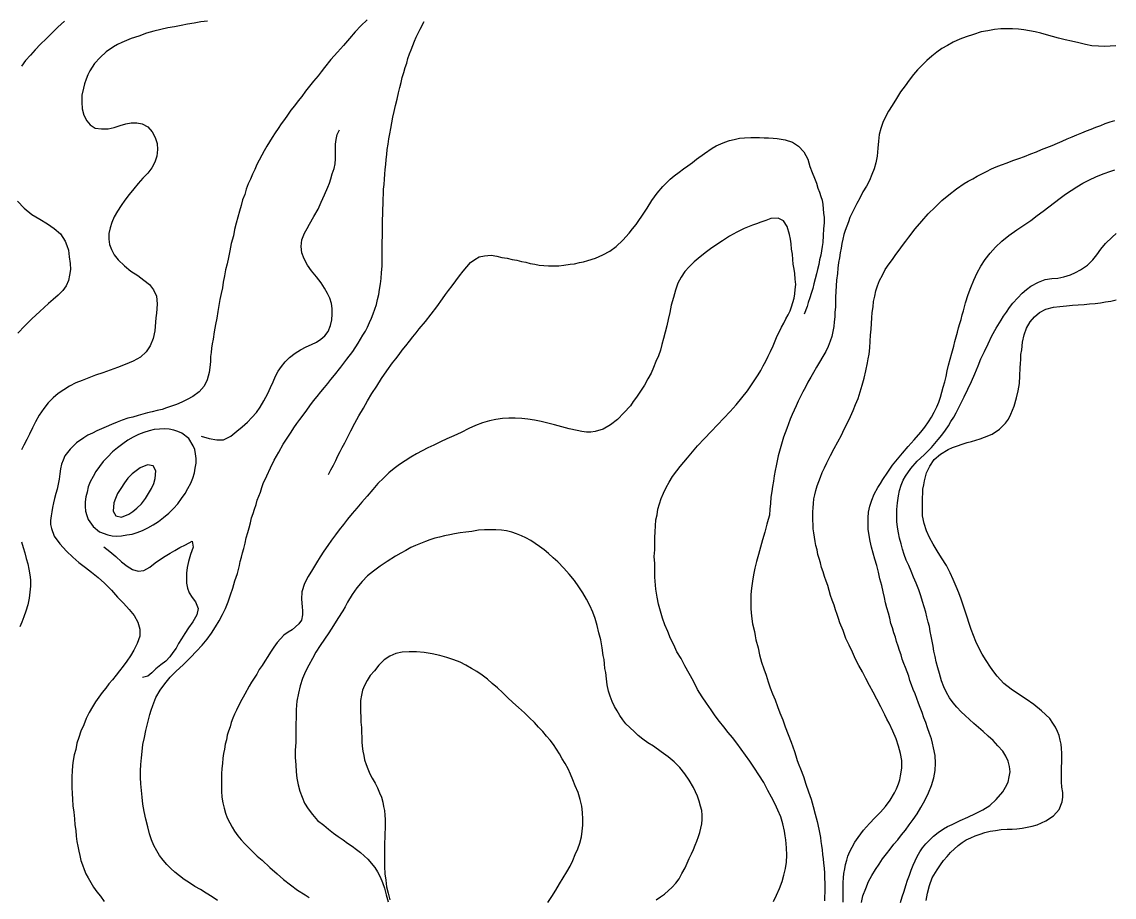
# Model space of a CAD drawing. Header units: inches. Extents: x 401374 to 405300, y 6332180 to 6336621.
# Drawn here: x 402862.8 to 403132.4, y 6334321.8 to 6334537.8 of the extents above; entities that cross this region are included whole.
import ezdxf

# ---------------------------------------------------------------- set-up
doc = ezdxf.new("R2010")
doc.units = ezdxf.units.IN
doc.header["$MEASUREMENT"] = 0

msp = doc.modelspace()

# ---------------------------------------------------------------- linework, layer by layer
for points in [[(402873.3, 6334538), (402871.7, 6334536.5), (402870.2, 6334535), (402868.8, 6334533.6), (402867.4, 6334532.3), (402866.1, 6334530.9), (402864.9, 6334529.6), (402863.7, 6334528.3), (402862.7, 6334526.9)], [(402908.6, 6334538), (402907, 6334537.8), (402905.3, 6334537.5), (402903.7, 6334537.2), (402902.1, 6334536.9), (402900.5, 6334536.6), (402898.8, 6334536.3), (402897.1, 6334535.9), (402895.4, 6334535.5), (402893.6, 6334535), (402891.7, 6334534.3), (402889.8, 6334533.7), (402888.6, 6334533.2), (402887.5, 6334532.7), (402886.4, 6334532.2), (402885.4, 6334531.6), (402883.6, 6334530.4), (402882.1, 6334529), (402880.7, 6334527.5), (402879.6, 6334525.7), (402879.1, 6334524.7), (402878.7, 6334523.7), (402878.3, 6334522.5), (402878, 6334521.4), (402877.6, 6334519.7), (402877.6, 6334518), (402877.7, 6334516.3), (402878.1, 6334514.8), (402878.8, 6334513.4), (402879.7, 6334512.4), (402880.9, 6334511.6), (402882.5, 6334511.4), (402884.1, 6334511.4), (402885.6, 6334511.7), (402887.1, 6334512.2), (402888.5, 6334512.6), (402889.8, 6334512.9), (402891.2, 6334512.9), (402892.5, 6334512.6), (402893.9, 6334511.9), (402895, 6334510.7), (402895.7, 6334509.3), (402896.2, 6334507.8), (402896.3, 6334506.3), (402896.1, 6334504.7), (402895.6, 6334503.2), (402894.9, 6334501.8), (402893.9, 6334500.5), (402892.7, 6334499.2), (402891.5, 6334497.9), (402890.4, 6334496.6), (402889.3, 6334495.2), (402888.2, 6334493.8), (402887.3, 6334492.5), (402886.4, 6334491.1), (402885.6, 6334489.7), (402885, 6334488.3), (402884.6, 6334487), (402884.3, 6334485.6), (402884.3, 6334484.2), (402884.4, 6334482.9), (402884.9, 6334481.6), (402885.6, 6334480.3), (402886.6, 6334479.1), (402888.1, 6334477.6), (402889.7, 6334476.3), (402891.4, 6334475.2), (402892.9, 6334474.1), (402894.3, 6334473), (402895.3, 6334471.7), (402896, 6334470.1), (402896.2, 6334468.2), (402896.1, 6334467), (402896, 6334465.9), (402895.9, 6334464.8), (402895.8, 6334463.7), (402895.7, 6334462.6), (402895.6, 6334461.6), (402895.2, 6334459.7), (402894.5, 6334457.9), (402893.5, 6334456.4), (402892.1, 6334455.1), (402890.3, 6334454.1), (402888.3, 6334453.3), (402886.4, 6334452.5), (402884.6, 6334451.9), (402882.8, 6334451.2), (402881, 6334450.6), (402879.3, 6334450), (402877.7, 6334449.3), (402876.1, 6334448.7), (402874.6, 6334447.9), (402873.2, 6334447), (402871.8, 6334446.1), (402870.5, 6334445), (402869.3, 6334443.8), (402868.2, 6334442.4), (402867.1, 6334440.8), (402866.2, 6334439.1), (402865.4, 6334437.6), (402864.7, 6334436.1), (402864, 6334434.8), (402863.3, 6334433.4), (402862.7, 6334432.2)], [(402948, 6334538.3), (402946.5, 6334536.8), (402945.1, 6334535.3), (402943.7, 6334533.7), (402942.2, 6334532), (402940.7, 6334530.3), (402939.1, 6334528.5), (402937.5, 6334526.5), (402936.7, 6334525.5), (402935.9, 6334524.5), (402934.8, 6334523.2), (402933.8, 6334521.9), (402932.8, 6334520.7), (402931.9, 6334519.4), (402931, 6334518.3), (402930.1, 6334517.1), (402929.2, 6334516), (402928.4, 6334514.8), (402927.6, 6334513.7), (402926.8, 6334512.6), (402926.1, 6334511.5), (402925.3, 6334510.4), (402924.6, 6334509.3), (402923.9, 6334508.2), (402923.3, 6334507.1), (402922.6, 6334506), (402922, 6334504.9), (402921.4, 6334503.7), (402920.8, 6334502.6), (402920.3, 6334501.4), (402919.7, 6334500.2), (402919.2, 6334499), (402918.7, 6334497.8), (402918.2, 6334496.5), (402917.8, 6334495.2), (402917.3, 6334493.9), (402916.9, 6334492.5), (402916.5, 6334491.1), (402916.1, 6334489.6), (402915.7, 6334488.1), (402915.3, 6334486.6), (402915, 6334485), (402914.5, 6334483.1), (402914.1, 6334481.3), (402913.8, 6334479.7), (402913.5, 6334478.1), (402913.1, 6334476.6), (402912.8, 6334475.1), (402912.5, 6334473.6), (402912.3, 6334472.2), (402912, 6334470.8), (402911.7, 6334469.3), (402911.4, 6334467.8), (402911.2, 6334466.3), (402910.9, 6334464.7), (402910.6, 6334463.1), (402910.3, 6334461.3), (402910, 6334459.5), (402909.8, 6334458.4), (402909.6, 6334457.3), (402909.5, 6334456.2), (402909.4, 6334455.2), (402909.4, 6334454.1), (402909.3, 6334453.2), (402909, 6334451.3), (402908.5, 6334449.5), (402907.8, 6334447.9), (402906.6, 6334446.5), (402905, 6334445.4), (402903.6, 6334444.6), (402902.3, 6334444), (402901, 6334443.4), (402899.7, 6334443), (402898.5, 6334442.6), (402897.4, 6334442.2), (402896.2, 6334441.9), (402895, 6334441.6), (402893.8, 6334441.3), (402892.7, 6334441), (402891.5, 6334440.7), (402890.2, 6334440.3), (402889, 6334440), (402887.6, 6334439.5), (402886.3, 6334439), (402884.9, 6334438.5), (402883.6, 6334437.9), (402882.5, 6334437.4), (402881.3, 6334436.9), (402880.2, 6334436.3), (402879.1, 6334435.8), (402878.1, 6334435.2), (402876.3, 6334433.9), (402874.7, 6334432.4), (402873.4, 6334430.7), (402873, 6334429.7), (402872.6, 6334428.7), (402872.3, 6334427.5), (402872.2, 6334426.3), (402872, 6334425), (402871.8, 6334423.7), (402871.5, 6334422.5), (402871.2, 6334421.4), (402870.9, 6334420.2), (402870.6, 6334419.1), (402870.4, 6334418), (402870.2, 6334416.9), (402870, 6334415.9), (402869.9, 6334414.8), (402869.9, 6334413.8), (402870.1, 6334412.8), (402870.8, 6334410.9), (402872.2, 6334409), (402873.8, 6334407.2), (402875.4, 6334405.7), (402876.9, 6334404.4), (402878.5, 6334403.2), (402880, 6334402), (402881.6, 6334400.7), (402883.2, 6334399.3), (402884.9, 6334397.6), (402886.4, 6334395.9), (402887.9, 6334394.4), (402889.3, 6334392.8), (402890.5, 6334391.3), (402891.4, 6334389.7), (402891.9, 6334388), (402891.9, 6334386.2), (402891.3, 6334384.4), (402890.4, 6334382.8), (402889.6, 6334381.4), (402888.7, 6334380.1), (402887.8, 6334378.8), (402886.9, 6334377.7), (402886.1, 6334376.6), (402885.2, 6334375.5), (402884.3, 6334374.5), (402883.5, 6334373.4), (402882.6, 6334372.3), (402881.8, 6334371.2), (402881, 6334370), (402880.2, 6334368.8), (402879.4, 6334367.4), (402878.7, 6334365.9), (402878.1, 6334364.4), (402877.4, 6334362.8), (402876.9, 6334361.2), (402876.4, 6334359.8), (402876.1, 6334358.3), (402875.7, 6334357), (402875.5, 6334355.6), (402875.3, 6334354.3), (402875.2, 6334352.9), (402875.1, 6334351.6), (402875.1, 6334350.2), (402875.1, 6334348.9), (402875.2, 6334347.4), (402875.3, 6334346), (402875.4, 6334344.4), (402875.6, 6334342.8), (402875.8, 6334341.2), (402875.9, 6334339.7), (402876.1, 6334338.3), (402876.2, 6334336.9), (402876.4, 6334335.6), (402876.6, 6334334.4), (402876.9, 6334333.2), (402877.1, 6334332.1), (402877.4, 6334330.9), (402877.8, 6334329.8), (402878.2, 6334328.7), (402878.6, 6334327.6), (402879.2, 6334326.6), (402879.8, 6334325.5), (402880.5, 6334324.3), (402881.3, 6334323.2), (402882.2, 6334322.1), (402883.1, 6334320.8)], [(402911.1, 6334321), (402909.8, 6334321.9), (402908.3, 6334322.8), (402906.9, 6334323.7), (402905.5, 6334324.5), (402904.2, 6334325.4), (402902.9, 6334326.2), (402901.7, 6334327.1), (402900.6, 6334328), (402899.6, 6334328.9), (402898.6, 6334329.9), (402897.7, 6334331), (402896.8, 6334332.1), (402896.1, 6334333.3), (402895.4, 6334334.6), (402894.8, 6334336), (402894.3, 6334337.5), (402893.9, 6334339.2), (402893.4, 6334341.1), (402893, 6334343), (402892.7, 6334344.8), (402892.5, 6334346.5), (402892.3, 6334348.2), (402892.2, 6334349.8), (402892.1, 6334351.4), (402892.1, 6334353), (402892.2, 6334354.6), (402892.3, 6334356.2), (402892.5, 6334357.8), (402892.7, 6334359.5), (402893.1, 6334361.2), (402893.4, 6334363), (402893.9, 6334364.9), (402894.4, 6334366.9), (402894.7, 6334368), (402895.1, 6334369.1), (402895.9, 6334371.1), (402896.9, 6334372.9), (402898.1, 6334374.5), (402899.4, 6334376.1), (402900.9, 6334377.6), (402902.6, 6334379.2), (402904.4, 6334381), (402905.9, 6334382.5), (402907.3, 6334384), (402908.5, 6334385.5), (402909.6, 6334387), (402910.6, 6334388.5), (402911.5, 6334390), (402912.3, 6334391.6), (402913.1, 6334393.1), (402913.7, 6334394.7), (402914.3, 6334396.4), (402914.9, 6334398.1), (402915.4, 6334399.9), (402916, 6334401.7), (402916.5, 6334403.7), (402916.7, 6334404.7), (402917, 6334405.7), (402917.3, 6334406.8), (402917.6, 6334407.9), (402917.9, 6334409.2), (402918.2, 6334410.5), (402918.6, 6334411.8), (402918.9, 6334413), (402919.2, 6334414.2), (402919.5, 6334415.4), (402919.9, 6334416.5), (402920.2, 6334417.6), (402920.6, 6334418.7), (402920.9, 6334419.8), (402921.3, 6334420.8), (402921.7, 6334421.8), (402922, 6334422.9), (402922.4, 6334423.9), (402923.3, 6334425.8), (402924.2, 6334427.8), (402925.1, 6334429.7), (402926.2, 6334431.6), (402927.3, 6334433.6), (402928.6, 6334435.6), (402929.3, 6334436.6), (402929.9, 6334437.6), (402930.7, 6334438.7), (402931.4, 6334439.7), (402932.2, 6334440.8), (402933.1, 6334442), (402933.9, 6334443.1), (402934.8, 6334444.3), (402935.7, 6334445.4), (402936.6, 6334446.5), (402937.5, 6334447.6), (402938.3, 6334448.6), (402939.1, 6334449.6), (402940, 6334450.6), (402941.5, 6334452.6), (402943, 6334454.6), (402944.5, 6334456.5), (402945.8, 6334458.5), (402947, 6334460.5), (402947.6, 6334461.5), (402948.1, 6334462.5), (402948.6, 6334463.6), (402949.1, 6334464.7), (402949.5, 6334465.8), (402949.9, 6334466.9), (402950.3, 6334468.1), (402950.6, 6334469.3), (402950.9, 6334470.5), (402951.1, 6334471.8), (402951.3, 6334473.2), (402951.5, 6334474.5), (402951.6, 6334476), (402951.7, 6334477.5), (402951.7, 6334479), (402951.7, 6334480.6), (402951.7, 6334482.1), (402951.7, 6334483.5), (402951.8, 6334484.9), (402951.8, 6334486.3), (402951.8, 6334487.7), (402951.8, 6334489), (402951.9, 6334490.3), (402951.9, 6334491.6), (402952, 6334492.8), (402952, 6334494.1), (402952.1, 6334495.3), (402952.1, 6334496.5), (402952.2, 6334497.7), (402952.3, 6334499), (402952.4, 6334500.2), (402952.5, 6334501.4), (402952.6, 6334502.6), (402952.7, 6334503.8), (402952.9, 6334505.1), (402953, 6334506.3), (402953.2, 6334507.6), (402953.4, 6334508.9), (402953.6, 6334510.2), (402953.9, 6334511.5), (402954.1, 6334512.9), (402954.4, 6334514.3), (402954.7, 6334515.7), (402955, 6334517.2), (402955.4, 6334518.7), (402955.8, 6334520.3), (402956.1, 6334521.6), (402956.4, 6334522.8), (402956.7, 6334524.1), (402957.1, 6334525.3), (402957.4, 6334526.5), (402957.8, 6334527.6), (402958.1, 6334528.8), (402958.5, 6334529.9), (402958.9, 6334530.9), (402959.3, 6334532), (402959.7, 6334533), (402960.1, 6334534), (402961.1, 6334536), (402962.1, 6334537.9)], [(403132.8, 6334531.9), (403131.4, 6334531.8), (403130, 6334531.7), (403128.5, 6334531.8), (403126.9, 6334531.9), (403125.3, 6334532.2), (403123.7, 6334532.6), (403121.9, 6334533), (403120.3, 6334533.4), (403118.7, 6334533.8), (403117.2, 6334534.2), (403115.7, 6334534.6), (403114.3, 6334535), (403112.9, 6334535.3), (403111.5, 6334535.6), (403110.1, 6334535.8), (403108.8, 6334536), (403107.3, 6334536.1), (403105.9, 6334536.1), (403104.4, 6334536.1), (403102.9, 6334535.9), (403101.2, 6334535.6), (403099.6, 6334535.3), (403097.7, 6334534.7), (403095.9, 6334534.1), (403094.3, 6334533.5), (403092.7, 6334532.8), (403091.3, 6334532), (403089.9, 6334531.2), (403088.6, 6334530.3), (403087.4, 6334529.3), (403086.2, 6334528.3), (403085.1, 6334527.2), (403083.9, 6334526), (403082.9, 6334524.8), (403081.8, 6334523.4), (403080.8, 6334522), (403079.7, 6334520.5), (403078.7, 6334518.9), (403077.6, 6334517.2), (403076.7, 6334515.8), (403076, 6334514.4), (403075.3, 6334513), (403074.8, 6334511.5), (403074.4, 6334510), (403074.2, 6334508.4), (403074.1, 6334506.6), (403073.9, 6334504.7), (403073.6, 6334503), (403073.2, 6334501.5), (403072.6, 6334500.1), (403072, 6334498.7), (403071.3, 6334497.3), (403070.4, 6334495.9), (403069.6, 6334494.3), (403068.9, 6334493), (403068.3, 6334491.8), (403067.7, 6334490.7), (403067.2, 6334489.5), (403066.8, 6334488.5), (403066.4, 6334487.4), (403066, 6334486.3), (403065.7, 6334485.3), (403065.4, 6334484.2), (403065.2, 6334483.1), (403065, 6334482), (403064.8, 6334480.8), (403064.6, 6334479.6), (403064.4, 6334478.4), (403064.2, 6334477), (403064.1, 6334475.7), (403063.9, 6334474.1), (403063.8, 6334472.7), (403063.7, 6334471.3), (403063.6, 6334469.9), (403063.6, 6334468.6), (403063.6, 6334467.4), (403063.5, 6334466.2), (403063.5, 6334465), (403063.3, 6334463.8), (403063.2, 6334462.6), (403063, 6334461.4), (403062.7, 6334460.2), (403062.3, 6334459), (403061.8, 6334457.7), (403061.2, 6334456.5), (403060.5, 6334455.2), (403059.7, 6334453.8), (403058.9, 6334452.6), (403058.2, 6334451.3), (403057.5, 6334450.1), (403056.8, 6334448.9), (403056.2, 6334447.7), (403055.6, 6334446.5), (403055, 6334445.4), (403054.4, 6334444.2), (403053.9, 6334443.1), (403053.4, 6334442), (403052.9, 6334440.9), (403052.4, 6334439.8), (403052, 6334438.6), (403051.6, 6334437.5), (403051.2, 6334436.4), (403050.8, 6334435.3), (403050.5, 6334434.2), (403050.1, 6334433), (403049.8, 6334431.9), (403049.5, 6334430.7), (403049.2, 6334429.5), (403049, 6334428.3), (403048.7, 6334427.1), (403048.5, 6334425.8), (403048.3, 6334424.5), (403048.1, 6334423.2), (403047.9, 6334421.9), (403047.7, 6334420.5), (403047.6, 6334419), (403047.4, 6334417.6), (403047.3, 6334416.1)], [(402907.1, 6334435.6), (402909, 6334435), (402910.9, 6334434.7), (402912.6, 6334434.7), (402914.4, 6334435.6), (402915.9, 6334436.8), (402917.2, 6334437.9), (402918.5, 6334439), (402919.6, 6334440.2), (402920.7, 6334441.4), (402921.6, 6334442.7), (402922.5, 6334444.3), (402923.5, 6334446.1), (402924.2, 6334447.6), (402924.8, 6334449), (402925.4, 6334450.4), (402926.1, 6334451.6), (402926.9, 6334452.8), (402927.8, 6334453.9), (402928.9, 6334455), (402930.3, 6334456.1), (402931.6, 6334456.9), (402933, 6334457.6), (402934.3, 6334458.2), (402935.5, 6334458.8), (402936.6, 6334459.5), (402937.6, 6334460.3), (402938.4, 6334461.4), (402939, 6334462.9), (402939.3, 6334464.3), (402939.4, 6334465.7), (402939.4, 6334467.1), (402939.2, 6334468.3), (402938.8, 6334469.6), (402938.2, 6334470.8), (402937.5, 6334472.1), (402936.7, 6334473.4), (402935.5, 6334474.9), (402934.3, 6334476.4), (402933.3, 6334477.8), (402932.5, 6334479.3), (402931.9, 6334480.8), (402931.7, 6334482.4), (402931.9, 6334484), (402932.6, 6334485.7), (402933.2, 6334486.8), (402933.8, 6334487.9), (402934.9, 6334489.8), (402935.9, 6334491.6), (402936.7, 6334493.3), (402937.5, 6334495.1), (402938.3, 6334497), (402938.7, 6334498), (402939.1, 6334499.1), (402939.4, 6334500.3), (402939.9, 6334501.6), (402940.1, 6334502.8), (402940.2, 6334504), (402940.2, 6334505.2), (402940.2, 6334506.4), (402940.2, 6334507.6), (402940.4, 6334508.8), (402940.6, 6334510), (402941.2, 6334511.2)], [(403065.5, 6334320.6), (403065.5, 6334321.9), (403065.5, 6334323.1), (403065.5, 6334324.3), (403065.5, 6334325.5), (403065.6, 6334326.6), (403065.7, 6334327.7), (403065.9, 6334328.8), (403066.1, 6334329.9), (403066.4, 6334331), (403066.7, 6334332), (403067.2, 6334333.1), (403067.7, 6334334.2), (403068.4, 6334335.4), (403069.2, 6334336.6), (403070.5, 6334338.4), (403072, 6334340), (403073.3, 6334341.4), (403074.7, 6334342.8), (403076, 6334344.2), (403077.1, 6334345.8), (403078.2, 6334347.6), (403078.7, 6334348.6), (403079.2, 6334349.8), (403079.5, 6334350.8), (403079.7, 6334351.8), (403080, 6334353.7), (403080, 6334355.6), (403079.7, 6334357.3), (403079.2, 6334359.1), (403078.6, 6334360.9), (403077.8, 6334362.8), (403076.9, 6334364.8), (403076.3, 6334365.8), (403075.8, 6334366.8), (403074.8, 6334368.8), (403073.8, 6334370.7), (403072.9, 6334372.4), (403072, 6334374.1), (403071.1, 6334375.8), (403070.3, 6334377.4), (403069.4, 6334379), (403068.6, 6334380.6), (403067.8, 6334382.3), (403067, 6334384), (403066.2, 6334385.7), (403065.5, 6334387.6), (403064.7, 6334389.5), (403064.4, 6334390.6), (403064, 6334391.6), (403063.6, 6334392.7), (403063.3, 6334393.9), (403062.8, 6334395.1), (403062.4, 6334396.3), (403062.1, 6334397.5), (403061.7, 6334398.7), (403061.3, 6334399.8), (403060.9, 6334401), (403060.6, 6334402.1), (403060.2, 6334403.2), (403059.9, 6334404.3), (403059.6, 6334405.4), (403059.3, 6334406.4), (403059.1, 6334407.5), (403058.8, 6334408.6), (403058.6, 6334409.6), (403058.4, 6334410.7), (403058.3, 6334411.7), (403058.1, 6334412.7), (403058.1, 6334413.8), (403058, 6334414.8), (403058, 6334415.9), (403058, 6334416.9), (403058.1, 6334417.9), (403058.2, 6334419), (403058.3, 6334420.1), (403058.5, 6334421.1), (403058.8, 6334422.2), (403059.1, 6334423.3), (403059.5, 6334424.4), (403059.9, 6334425.5), (403060.3, 6334426.6), (403060.9, 6334427.8), (403061.5, 6334429), (403062.4, 6334430.8), (403063.3, 6334432.5), (403064.2, 6334434.2), (403065.1, 6334435.8), (403065.8, 6334437.3), (403066.6, 6334438.9), (403067.3, 6334440.4), (403068, 6334441.9), (403068.6, 6334443.4), (403069.2, 6334444.9), (403069.7, 6334446.5), (403070.2, 6334448.2), (403070.7, 6334449.9), (403071.1, 6334451.7), (403071.5, 6334453.7), (403071.7, 6334454.7), (403071.9, 6334455.8), (403072.1, 6334457.4), (403072.2, 6334459), (403072.3, 6334460.5), (403072.4, 6334462), (403072.5, 6334463.4), (403072.6, 6334464.8), (403072.7, 6334466.1), (403072.9, 6334467.5), (403073, 6334468.8), (403073.3, 6334470.1), (403073.6, 6334471.4), (403074, 6334472.7), (403074.5, 6334474), (403075.2, 6334475.3), (403075.9, 6334476.7), (403076.9, 6334478.1), (403077.7, 6334479.2), (403078.5, 6334480.4), (403079.3, 6334481.5), (403080.2, 6334482.6), (403081, 6334483.7), (403081.7, 6334484.7), (403083.3, 6334486.7), (403084.9, 6334488.6), (403086.5, 6334490.4), (403088.2, 6334492.1), (403089.9, 6334493.7), (403091.6, 6334495.1), (403093.5, 6334496.6), (403095.4, 6334497.9), (403096.4, 6334498.5), (403097.5, 6334499.1), (403098.6, 6334499.7), (403099.7, 6334500.3), (403100.9, 6334500.9), (403102.1, 6334501.5), (403103.3, 6334502), (403104.6, 6334502.5), (403106, 6334503), (403107.4, 6334503.6), (403108.9, 6334504.1), (403110.3, 6334504.6), (403111.8, 6334505.2), (403113.2, 6334505.7), (403114.5, 6334506.3), (403115.8, 6334506.8), (403117.1, 6334507.3), (403118.4, 6334507.9), (403119.6, 6334508.4), (403120.8, 6334508.9), (403122, 6334509.4), (403123.2, 6334509.9), (403124.4, 6334510.4), (403125.6, 6334510.9), (403126.7, 6334511.3), (403127.9, 6334511.8), (403129.1, 6334512.2), (403130.2, 6334512.7), (403131.4, 6334513.1), (403132.6, 6334513.5)], [(402938.5, 6334426.1), (402939.1, 6334427.3), (402939.7, 6334428.4), (402940.3, 6334429.6), (402940.8, 6334430.7), (402941.4, 6334431.8), (402941.9, 6334432.8), (402942.5, 6334433.9), (402943, 6334434.9), (402944, 6334436.9), (402945, 6334438.8), (402946, 6334440.6), (402947.1, 6334442.5), (402948.1, 6334444.3), (402949.2, 6334446.1), (402950.4, 6334447.9), (402951.6, 6334449.8), (402952.9, 6334451.7), (402954.3, 6334453.7), (402955.1, 6334454.7), (402955.9, 6334455.7), (402956.7, 6334456.8), (402957.6, 6334457.9), (402958.5, 6334459), (402959.3, 6334460.1), (402960.1, 6334461.1), (402960.9, 6334462.1), (402962.4, 6334463.9), (402963.8, 6334465.7), (402965.2, 6334467.5), (402966.6, 6334469.5), (402967.4, 6334470.5), (402968.1, 6334471.5), (402969, 6334472.7), (402969.9, 6334473.9), (402970.8, 6334475.1), (402971.7, 6334476.3), (402972.6, 6334477.4), (402973.5, 6334478.4), (402974.6, 6334479.2), (402975.7, 6334479.8), (402977, 6334480.1), (402978.6, 6334480.2), (402980, 6334480), (402981.3, 6334479.7), (402982.6, 6334479.5), (402983.8, 6334479.2), (402985, 6334479), (402986.1, 6334478.7), (402987.2, 6334478.5), (402988.3, 6334478.2), (402989.4, 6334478), (402990.5, 6334477.8), (402991.6, 6334477.7), (402992.8, 6334477.6), (402994, 6334477.6), (402995.3, 6334477.6), (402996.6, 6334477.8), (402998.1, 6334478), (402999.2, 6334478.1), (403000.4, 6334478.4), (403001.4, 6334478.6), (403002.5, 6334478.9), (403004.4, 6334479.5), (403006.2, 6334480.3), (403007.9, 6334481.2), (403009.5, 6334482.4), (403011.1, 6334483.9), (403012.7, 6334485.7), (403013.5, 6334486.7), (403014.4, 6334487.8), (403015.1, 6334488.8), (403015.8, 6334489.9), (403017.1, 6334491.8), (403018.3, 6334493.7), (403019.6, 6334495.5), (403021, 6334497.2), (403022.8, 6334499), (403023.8, 6334499.8), (403025, 6334500.7), (403026.1, 6334501.5), (403027.2, 6334502.3), (403028.3, 6334503.1), (403029.3, 6334503.9), (403031.3, 6334505.3), (403033.2, 6334506.6), (403034.2, 6334507.2), (403035.3, 6334507.7), (403036.3, 6334508.1), (403037.5, 6334508.5), (403038.6, 6334508.8), (403039.9, 6334509.1), (403041.2, 6334509.2), (403042.7, 6334509.3), (403043.8, 6334509.3), (403044.9, 6334509.3), (403046, 6334509.2), (403047.1, 6334509.2), (403048.2, 6334509.1), (403049.2, 6334509), (403051.2, 6334508.7), (403053, 6334508.1), (403054.5, 6334507.1), (403055.8, 6334505.7), (403056.8, 6334503.9), (403057.3, 6334502.1), (403057.9, 6334500.6), (403058.4, 6334499.2), (403058.9, 6334498), (403059.3, 6334496.8), (403059.7, 6334495.8), (403060, 6334494.7), (403060.3, 6334493.8), (403060.5, 6334492.7), (403060.6, 6334491.7), (403060.7, 6334490.6), (403060.8, 6334489.5), (403060.8, 6334488.2), (403060.7, 6334486.7), (403060.6, 6334485.1), (403060.5, 6334483.4), (403060.3, 6334482.4), (403060.2, 6334481.3), (403060, 6334480.2), (403059.7, 6334479.1), (403059.5, 6334477.9), (403059.2, 6334476.7), (403058.9, 6334475.6), (403058.6, 6334474.4), (403058.3, 6334473.2), (403058, 6334472), (403057.6, 6334470.8), (403057.3, 6334469.7), (403056.9, 6334468.6), (403056.6, 6334467.6), (403055.9, 6334465.7)], [(403070, 6334320.5), (403070.4, 6334322.2), (403071.1, 6334324), (403071.8, 6334325.7), (403072.6, 6334327.2), (403073.5, 6334328.7), (403074.4, 6334330), (403075.2, 6334331.3), (403076.2, 6334332.5), (403077.1, 6334333.7), (403078, 6334334.9), (403079, 6334336), (403079.9, 6334337.2), (403080.9, 6334338.4), (403081.8, 6334339.7), (403082.8, 6334341), (403083.8, 6334342.4), (403084.7, 6334344), (403085.7, 6334345.7), (403086.6, 6334347.6), (403087.3, 6334349.4), (403087.9, 6334351.3), (403088.2, 6334353.1), (403088.3, 6334354.9), (403088.2, 6334356.8), (403087.8, 6334358.7), (403087.6, 6334359.8), (403087.3, 6334360.9), (403086.8, 6334362.2), (403086.3, 6334363.6), (403085.9, 6334364.9), (403085.4, 6334366.1), (403085, 6334367.4), (403084.5, 6334368.6), (403084.1, 6334369.7), (403083.7, 6334370.9), (403083.3, 6334372), (403082.8, 6334373.1), (403082.4, 6334374.2), (403082, 6334375.3), (403081.7, 6334376.4), (403081.3, 6334377.4), (403080.9, 6334378.5), (403080.5, 6334379.5), (403080.1, 6334380.6), (403079.8, 6334381.6), (403079.4, 6334382.7), (403079.1, 6334383.8), (403078.7, 6334384.9), (403078.4, 6334386), (403078, 6334387.1), (403077.7, 6334388.3), (403077.3, 6334389.4), (403077, 6334390.7), (403076.7, 6334391.9), (403076.3, 6334393.2), (403076, 6334394.5), (403075.7, 6334395.8), (403075.4, 6334397.2), (403075.1, 6334398.7), (403074.6, 6334400.4), (403074.2, 6334402), (403073.8, 6334403.7), (403073.3, 6334405.2), (403072.9, 6334406.7), (403072.5, 6334408.2), (403072.2, 6334409.7), (403071.9, 6334411.1), (403071.7, 6334412.6), (403071.7, 6334414), (403071.7, 6334415.4), (403071.8, 6334416.8), (403072.1, 6334418.3), (403072.6, 6334419.8), (403073.2, 6334421.3), (403074.1, 6334422.9), (403074.7, 6334423.9), (403075.3, 6334424.9), (403076.5, 6334426.7), (403077.7, 6334428.4), (403078.9, 6334429.9), (403080.2, 6334431.4), (403081.6, 6334433), (403083, 6334434.7), (403084.7, 6334436.6), (403085.7, 6334437.8), (403086.6, 6334439.1), (403087.3, 6334440.3), (403088, 6334441.5), (403088.6, 6334442.8), (403089.1, 6334444), (403089.5, 6334445.2), (403089.9, 6334446.4), (403090.2, 6334447.7), (403090.6, 6334449), (403090.9, 6334450.3), (403091.2, 6334451.7), (403091.5, 6334453.1), (403091.9, 6334454.6), (403092.3, 6334456.1), (403092.8, 6334457.8), (403093.1, 6334458.9), (403093.4, 6334460.1), (403093.7, 6334461.2), (403094, 6334462.3), (403094.3, 6334463.4), (403094.6, 6334464.4), (403094.9, 6334465.5), (403095.2, 6334466.5), (403095.5, 6334467.5), (403095.7, 6334468.5), (403096.4, 6334470.5), (403097, 6334472.3), (403097.8, 6334474.1), (403098.6, 6334475.9), (403099.5, 6334477.5), (403100.6, 6334479.2), (403101.8, 6334480.7), (403103.1, 6334482.2), (403104.7, 6334483.7), (403106.4, 6334485.1), (403108.4, 6334486.5), (403110.1, 6334487.6), (403111.8, 6334488.8), (403113.4, 6334490), (403114.9, 6334491.1), (403116.3, 6334492.2), (403117.7, 6334493.2), (403119.1, 6334494.3), (403120.4, 6334495.3), (403121.8, 6334496.2), (403123.2, 6334497.1), (403124.7, 6334498), (403126.3, 6334498.8), (403127.9, 6334499.6), (403129.7, 6334500.3), (403131.6, 6334501), (403132.6, 6334501.3)], [(402861.7, 6334493.6), (402863.4, 6334491.8), (402865.3, 6334490.3), (402867.2, 6334489.1), (402869.1, 6334488), (402870.8, 6334486.8), (402872.3, 6334485.5), (402873.5, 6334483.7), (402873.9, 6334482.6), (402874.3, 6334481.5), (402874.5, 6334479.8), (402874.7, 6334478.2), (402874.8, 6334476.7), (402874.6, 6334475.3), (402874.3, 6334474), (402873.7, 6334472.7), (402872.9, 6334471.5), (402871.8, 6334470.4), (402870.5, 6334469.3), (402869.4, 6334468.3), (402868.3, 6334467.3), (402867.2, 6334466.3), (402865.3, 6334464.5), (402863.5, 6334462.8), (402861.8, 6334461)], [(403048.3, 6334320.8), (403049.1, 6334322.3), (403049.8, 6334324), (403050.5, 6334325.7), (403050.9, 6334327.3), (403051.3, 6334328.9), (403051.5, 6334330.5), (403051.6, 6334332.2), (403051.5, 6334334), (403051.4, 6334336), (403051.2, 6334337), (403051, 6334338.1), (403050.6, 6334339.9), (403050.1, 6334341.7), (403049.4, 6334343.3), (403048.7, 6334344.8), (403047.8, 6334346.5), (403046.9, 6334348.2), (403045.9, 6334350.1), (403044.7, 6334352), (403043.6, 6334353.7), (403042.5, 6334355.4), (403041.4, 6334356.9), (403040.3, 6334358.4), (403039.3, 6334359.8), (403038.2, 6334361.2), (403037.1, 6334362.5), (403036.1, 6334363.9), (403035, 6334365.2), (403033.9, 6334366.6), (403032.9, 6334368.1), (403031.8, 6334369.7), (403030.7, 6334371.3), (403029.6, 6334373.1), (403028.6, 6334375.1), (403027.5, 6334377), (403026.4, 6334378.9), (403025.5, 6334380.7), (403024.5, 6334382.4), (403023.7, 6334384.1), (403022.9, 6334385.7), (403022.2, 6334387.4), (403021.5, 6334389), (403020.9, 6334390.7), (403020.4, 6334392.4), (403019.9, 6334394.1), (403019.6, 6334395.9), (403019.3, 6334397.8), (403019.1, 6334399.8), (403019, 6334400.8), (403019, 6334401.9), (403019, 6334403), (403019, 6334404.2), (403018.9, 6334405.9), (403019, 6334407.5), (403019, 6334409.1), (403019, 6334410.6), (403019.1, 6334412), (403019.2, 6334413.5), (403019.3, 6334414.9), (403019.6, 6334416.2), (403019.8, 6334417.6), (403020.2, 6334418.9), (403020.6, 6334420.2), (403021.2, 6334421.5), (403021.8, 6334422.9), (403022.6, 6334424.2), (403023.4, 6334425.6), (403024.5, 6334427), (403025.3, 6334428.1), (403026.2, 6334429.2), (403027.1, 6334430.2), (403027.9, 6334431.2), (403029.6, 6334433.2), (403031.3, 6334435), (403032.9, 6334436.7), (403034.5, 6334438.4), (403036.1, 6334440), (403037.6, 6334441.7), (403039.1, 6334443.3), (403040.5, 6334445), (403041.9, 6334446.8), (403043.2, 6334448.7), (403043.9, 6334449.7), (403044.5, 6334450.7), (403045.2, 6334451.8), (403045.8, 6334452.9), (403046.4, 6334454.1), (403047, 6334455.3), (403047.6, 6334456.5), (403048.2, 6334457.9), (403048.7, 6334459.1), (403049.2, 6334460.3), (403049.8, 6334461.4), (403050.3, 6334462.5), (403050.9, 6334463.5), (403051.4, 6334464.5), (403051.9, 6334465.5), (403052.4, 6334466.5), (403052.8, 6334467.5), (403053.1, 6334468.6), (403053.4, 6334469.6), (403053.6, 6334470.7), (403053.7, 6334471.8), (403053.8, 6334473), (403053.7, 6334474.3), (403053.6, 6334475.7), (403053.4, 6334476.8), (403053.2, 6334478), (403053.1, 6334479.2), (403053, 6334480.5), (403052.8, 6334481.7), (403052.7, 6334483), (403052.5, 6334484.2), (403052.3, 6334485.3), (403051.7, 6334487.3), (403050.8, 6334488.7), (403049.5, 6334489.4), (403047.7, 6334489.3), (403046.4, 6334488.8), (403045.2, 6334488.4), (403044.1, 6334488), (403043.1, 6334487.6), (403041.1, 6334486.8), (403039.3, 6334485.9), (403037.5, 6334484.9), (403035.7, 6334483.8), (403033.8, 6334482.5), (403032.8, 6334481.8), (403031.8, 6334481.1), (403030.2, 6334479.8), (403028.7, 6334478.6), (403027.5, 6334477.4), (403026.4, 6334476.2), (403025.5, 6334474.8), (403024.7, 6334473.3), (403024.1, 6334471.6), (403023.6, 6334469.8), (403023.1, 6334467.9), (403022.7, 6334466.1), (403022.3, 6334464.4), (403022, 6334462.8), (403021.6, 6334461.2), (403021.2, 6334459.7), (403020.8, 6334458.2), (403020.4, 6334456.8), (403019.9, 6334455.4), (403019.3, 6334454), (403018.7, 6334452.5), (403018.1, 6334451.1), (403017.3, 6334449.7), (403016.5, 6334448.2), (403015.5, 6334446.7), (403014.5, 6334445.2), (403013.7, 6334444.1), (403013, 6334443.1), (403011.4, 6334441.3), (403009.8, 6334439.7), (403008.1, 6334438.4), (403006.3, 6334437.3), (403004.3, 6334436.7), (403003.2, 6334436.6), (403002.2, 6334436.6), (403001, 6334436.7), (402999.9, 6334437), (402997.9, 6334437.4), (402996.1, 6334437.9), (402994.3, 6334438.4), (402992.6, 6334438.8), (402991, 6334439.2), (402989.3, 6334439.5), (402987.7, 6334439.8), (402986.2, 6334439.9), (402984.6, 6334440), (402983, 6334440), (402981.4, 6334439.9), (402979.8, 6334439.7), (402978.2, 6334439.4), (402976.5, 6334438.9), (402974.8, 6334438.2), (402973.1, 6334437.5), (402971.2, 6334436.5), (402969.4, 6334435.7), (402967.7, 6334434.9), (402966.1, 6334434.2), (402964.5, 6334433.4), (402963, 6334432.7), (402961.6, 6334432), (402960.2, 6334431.2), (402958.8, 6334430.4), (402957.4, 6334429.5), (402956, 6334428.6), (402954.7, 6334427.6), (402953.4, 6334426.5), (402952.1, 6334425.2), (402950.7, 6334423.9), (402949.4, 6334422.4), (402948, 6334420.8), (402946.7, 6334419.3), (402945.5, 6334417.8), (402944.3, 6334416.5), (402943.2, 6334415.1), (402942.2, 6334413.8), (402941.1, 6334412.5), (402940.2, 6334411.2), (402939.2, 6334409.9), (402938.3, 6334408.6), (402937.3, 6334407.2), (402936.4, 6334405.8), (402935.5, 6334404.3), (402934.5, 6334402.7), (402933.5, 6334401), (402932.6, 6334399.2), (402931.9, 6334397.2), (402931.8, 6334395.4), (402932, 6334393.5), (402932.1, 6334392.5), (402932.1, 6334391.5), (402931.8, 6334390.2), (402931.2, 6334389.3), (402929.5, 6334387.8), (402928.5, 6334387.2), (402927.5, 6334386.5), (402925.8, 6334384.7), (402925, 6334383.5), (402924.2, 6334382.3), (402923.5, 6334381.2), (402922.8, 6334380.1), (402922.1, 6334379), (402921.4, 6334378), (402920.8, 6334376.9), (402920.1, 6334375.9), (402919.5, 6334374.9), (402918.9, 6334373.9), (402917.8, 6334371.9), (402916.7, 6334369.9), (402915.8, 6334368), (402915.3, 6334367), (402914.9, 6334366), (402914.5, 6334364.9), (402914.2, 6334363.9), (402913.8, 6334362.8), (402913.5, 6334361.8), (402913.3, 6334360.7), (402913, 6334359.6), (402912.8, 6334358.4), (402912.6, 6334357.3), (402912.4, 6334356.1), (402912.3, 6334354.8), (402912.2, 6334353.6), (402912.1, 6334352.3), (402912.1, 6334350.9), (402912.1, 6334349.6), (402912.1, 6334348), (402912.2, 6334346.5), (402912.4, 6334345.1), (402912.7, 6334343.8), (402913.1, 6334342.6), (402913.5, 6334341.4), (402914.1, 6334340.2), (402914.7, 6334339.1), (402915.3, 6334338.1), (402916.1, 6334337), (402916.9, 6334336), (402917.8, 6334335), (402918.8, 6334334), (402919.8, 6334333), (402920.9, 6334332), (402922.1, 6334331), (402924, 6334329.2), (402925.8, 6334327.6), (402927.4, 6334326.2), (402929.1, 6334324.9), (402930.8, 6334323.6), (402932.7, 6334322.4), (402933.7, 6334321.8)], [(403079.7, 6334320.5), (403080.1, 6334321.9), (403080.6, 6334323.3), (403081, 6334324.7), (403081.4, 6334326), (403081.9, 6334327.3), (403082.3, 6334328.5), (403082.8, 6334329.7), (403083.3, 6334330.8), (403083.8, 6334331.9), (403084.4, 6334333), (403085.1, 6334334), (403085.9, 6334335), (403087.8, 6334336.9), (403089, 6334337.8), (403090.3, 6334338.7), (403091.3, 6334339.3), (403092.4, 6334339.8), (403093.4, 6334340.3), (403094.4, 6334340.8), (403096.3, 6334341.6), (403098.2, 6334342.5), (403100, 6334343.4), (403101.7, 6334344.5), (403103.3, 6334345.9), (403104.9, 6334347.8), (403105.6, 6334349), (403106.2, 6334350.2), (403106.5, 6334351.5), (403106.7, 6334352.8), (403106.6, 6334354.1), (403106.2, 6334355.4), (403105.7, 6334356.6), (403104.9, 6334357.9), (403103.7, 6334359.2), (403102.5, 6334360.5), (403101.3, 6334361.6), (403100.1, 6334362.7), (403098.9, 6334363.7), (403097.8, 6334364.7), (403096.7, 6334365.7), (403095.6, 6334366.7), (403094.6, 6334367.6), (403093.6, 6334368.7), (403092.7, 6334369.8), (403091.8, 6334371), (403091, 6334372.3), (403090.4, 6334373.7), (403089.8, 6334375.2), (403089.3, 6334377), (403088.9, 6334378.4), (403088.5, 6334379.9), (403088.2, 6334381.2), (403087.9, 6334382.5), (403087.7, 6334383.8), (403087.5, 6334385), (403087.2, 6334386.2), (403087, 6334387.4), (403086.8, 6334388.6), (403086.5, 6334389.7), (403086.2, 6334391), (403085.9, 6334392.2), (403085.5, 6334393.5), (403085.1, 6334394.8), (403084.7, 6334396.2), (403084.2, 6334397.7), (403083.5, 6334399.3), (403082.9, 6334400.8), (403082.3, 6334402.3), (403081.7, 6334403.7), (403081.1, 6334405), (403080.6, 6334406.4), (403080.2, 6334407.7), (403079.8, 6334409), (403079.4, 6334410.4), (403079.2, 6334411.7), (403078.9, 6334413.1), (403078.8, 6334414.5), (403078.8, 6334416), (403078.8, 6334417.5), (403078.9, 6334419.1), (403079.2, 6334420.9), (403079.4, 6334422.2), (403079.8, 6334423.5), (403080.3, 6334424.7), (403080.9, 6334425.7), (403082.2, 6334427.6), (403083.8, 6334429.4), (403085.5, 6334431), (403087.3, 6334432.8), (403089, 6334434.8), (403089.9, 6334435.8), (403090.8, 6334437.1), (403091.5, 6334438.1), (403092.1, 6334439.2), (403092.8, 6334440.3), (403093.4, 6334441.3), (403093.9, 6334442.3), (403094.4, 6334443.3), (403095.4, 6334445.3), (403096.3, 6334447.2), (403097.2, 6334449.1), (403098, 6334451), (403098.8, 6334452.9), (403099.5, 6334454.7), (403100.4, 6334456.5), (403101.3, 6334458.4), (403102.2, 6334460.3), (403103.3, 6334462.2), (403104.5, 6334464.2), (403105.1, 6334465.2), (403105.8, 6334466.2), (403106.6, 6334467.3), (403107.4, 6334468.4), (403108.6, 6334469.7), (403109.7, 6334470.9), (403110.8, 6334471.8), (403111.8, 6334472.6), (403113.7, 6334473.6), (403115.4, 6334474.2), (403117, 6334474.5), (403118.5, 6334474.6), (403120, 6334474.9), (403121.6, 6334475.4), (403122.9, 6334476), (403124.1, 6334476.6), (403125.8, 6334477.8), (403127.1, 6334479.1), (403128.1, 6334480.3), (403129.1, 6334481.7), (403130.3, 6334483.1), (403131.9, 6334484.7), (403132.9, 6334485.6)], [(403086, 6334321), (403086.3, 6334322.8), (403086.8, 6334324.7), (403087.5, 6334326.6), (403088.7, 6334328.6), (403089.5, 6334329.8), (403090.3, 6334330.9), (403091.2, 6334331.9), (403092, 6334332.9), (403093.9, 6334334.6), (403094.9, 6334335.3), (403095.9, 6334336), (403097, 6334336.5), (403098.1, 6334337), (403099.3, 6334337.4), (403100.5, 6334337.8), (403101.8, 6334338.1), (403103.1, 6334338.3), (403104.5, 6334338.5), (403106, 6334338.6), (403107.2, 6334338.6), (403108.4, 6334338.7), (403109.7, 6334338.9), (403110.9, 6334339.1), (403112.2, 6334339.4), (403113.4, 6334339.7), (403114.5, 6334340.2), (403115.5, 6334340.7), (403117.4, 6334341.9), (403118.8, 6334343.5), (403119.6, 6334345.4), (403119.7, 6334346.5), (403119.7, 6334347.7), (403119.5, 6334349), (403119.4, 6334350.3), (403119.4, 6334351.6), (403119.4, 6334352.8), (403119.4, 6334354), (403119.5, 6334355.1), (403119.5, 6334356.3), (403119.5, 6334357.4), (403119.4, 6334358.5), (403119.3, 6334359.6), (403119.1, 6334360.6), (403118.8, 6334361.7), (403118.4, 6334362.7), (403117.9, 6334363.8), (403117.3, 6334364.8), (403116.5, 6334365.9), (403114.5, 6334367.8), (403112.6, 6334369.4), (403110.7, 6334370.7), (403108.8, 6334371.9), (403107, 6334373.2), (403105.2, 6334374.6), (403103.5, 6334376.4), (403102.7, 6334377.4), (403101.9, 6334378.6), (403100.8, 6334380.2), (403099.8, 6334381.8), (403099, 6334383.4), (403098.3, 6334384.9), (403097.7, 6334386.4), (403097.1, 6334387.9), (403096.6, 6334389.4), (403096.1, 6334390.9), (403095.6, 6334392.4), (403095.1, 6334393.9), (403094.6, 6334395.4), (403094.1, 6334396.9), (403093.4, 6334398.5), (403092.7, 6334400.2), (403091.9, 6334401.9), (403091, 6334403.7), (403089.8, 6334405.6), (403088.7, 6334407.3), (403087.7, 6334408.9), (403086.8, 6334410.6), (403086.1, 6334412.2), (403085.5, 6334414), (403085.1, 6334415.9), (403085.1, 6334417), (403085.1, 6334418.2), (403085.1, 6334419.3), (403085.1, 6334420.4), (403085.2, 6334421.5), (403085.2, 6334422.5), (403085.4, 6334423.6), (403085.6, 6334424.6), (403086.1, 6334426.5), (403086.9, 6334428.2), (403088, 6334429.8), (403089.5, 6334431.1), (403091.4, 6334432.3), (403092.5, 6334432.8), (403093.7, 6334433.2), (403094.9, 6334433.6), (403096.1, 6334434), (403097.2, 6334434.3), (403098.3, 6334434.6), (403099.3, 6334434.9), (403100.4, 6334435.3), (403102.3, 6334436.1), (403104.1, 6334437.3), (403105.6, 6334438.8), (403106.3, 6334439.8), (403106.9, 6334441), (403107.3, 6334442), (403107.7, 6334443), (403108.3, 6334445), (403108.7, 6334446.8), (403109, 6334448.6), (403109.1, 6334450.5), (403109.2, 6334452.4), (403109.3, 6334453.5), (403109.4, 6334454.5), (403109.4, 6334455.7), (403109.6, 6334456.9), (403109.8, 6334458.8), (403110.2, 6334460.6), (403110.8, 6334462.2), (403111.7, 6334463.8), (403112.7, 6334465), (403114, 6334466.1), (403115.5, 6334466.9), (403117.4, 6334467.4), (403119, 6334467.6), (403120.6, 6334467.7), (403122.1, 6334467.9), (403123.5, 6334468), (403125, 6334468.1), (403126.3, 6334468.2), (403127.7, 6334468.3), (403129, 6334468.5), (403130.3, 6334468.7), (403131.6, 6334468.9), (403132.9, 6334469.2)], [(402904, 6334435), (402902.3, 6334436.3), (402901.3, 6334436.7), (402900.3, 6334437.1), (402899.2, 6334437.3), (402898, 6334437.4), (402896.8, 6334437.3), (402895.5, 6334437.2), (402894.2, 6334436.9), (402892.9, 6334436.5), (402891.6, 6334436), (402890.3, 6334435.3), (402889, 6334434.6), (402887.7, 6334433.7), (402886.4, 6334432.7), (402885.2, 6334431.7), (402884, 6334430.5), (402882.9, 6334429.3), (402882, 6334428.1), (402881.1, 6334426.9), (402880.4, 6334425.6), (402879.7, 6334424.3), (402879.2, 6334423.1), (402878.9, 6334421.8), (402878.6, 6334420.6), (402878.4, 6334419.4), (402878.4, 6334418.2), (402878.5, 6334417.1), (402878.8, 6334416), (402879.2, 6334415), (402880.4, 6334413.3), (402882, 6334412), (402884, 6334411.2), (402885.1, 6334411), (402886.2, 6334410.9), (402887.4, 6334411), (402888.7, 6334411.2), (402890, 6334411.4), (402891.3, 6334411.8), (402892.6, 6334412.3), (402893.9, 6334413), (402895.2, 6334413.7), (402896.5, 6334414.5), (402897.8, 6334415.5), (402899.1, 6334416.6), (402900.2, 6334417.7), (402901.3, 6334418.9), (402902.2, 6334420.2), (402903.1, 6334421.4), (402903.8, 6334422.7), (402904.5, 6334424), (402905, 6334425.2), (402905.4, 6334426.5), (402905.6, 6334427.7), (402905.8, 6334428.9), (402905.8, 6334430.1), (402905.7, 6334431.2), (402905.5, 6334432.3), (402905.1, 6334433.2), (402904, 6334435)], [(402886, 6334415.9), (402887.4, 6334415.6), (402889.2, 6334416.3), (402890.2, 6334417), (402891.2, 6334417.8), (402892.3, 6334418.9), (402893.3, 6334420.2), (402894.1, 6334421.4), (402894.8, 6334422.7), (402895.4, 6334423.9), (402895.7, 6334425.1), (402895.9, 6334427), (402895.2, 6334428.3), (402893.8, 6334428.5), (402892, 6334427.8), (402890, 6334426.3), (402889, 6334425.2), (402888.1, 6334424.1), (402887.2, 6334422.7), (402886.4, 6334421.4), (402885.9, 6334420.2), (402885.5, 6334419.1), (402885.3, 6334417.1), (402886, 6334415.9)], [(403047.3, 6334416.1), (403047, 6334415), (403046.7, 6334413.9), (403046.4, 6334412.9), (403046.2, 6334411.9), (403045.6, 6334410), (403045.1, 6334408.2), (403044.6, 6334406.4), (403044.1, 6334404.7), (403043.7, 6334403), (403043.4, 6334401.4), (403043.1, 6334399.8), (403042.9, 6334398.1), (403042.7, 6334396.5), (403042.7, 6334394.8), (403042.7, 6334393), (403042.9, 6334391.2), (403043.1, 6334389.3), (403043.6, 6334387.4), (403043.8, 6334386.3), (403044, 6334385.3), (403044.5, 6334383.4), (403044.9, 6334381.6), (403045.4, 6334379.8), (403045.9, 6334378.2), (403046.5, 6334376.6), (403047, 6334375), (403047.5, 6334373.5), (403048.1, 6334372), (403048.7, 6334370.5), (403049.3, 6334368.9), (403049.9, 6334367.3), (403050.6, 6334365.6), (403051.2, 6334363.9), (403051.9, 6334362), (403052.7, 6334360.1), (403053.1, 6334358.9), (403053.5, 6334357.8), (403053.8, 6334356.7), (403054.2, 6334355.6), (403054.6, 6334354.5), (403055, 6334353.5), (403055.7, 6334351.6), (403056.3, 6334349.7), (403057, 6334347.8), (403057.6, 6334346), (403058.1, 6334344.2), (403058.6, 6334342.3), (403059.1, 6334340.5), (403059.5, 6334338.6), (403059.9, 6334336.6), (403060, 6334335.6), (403060.2, 6334334.6), (403060.3, 6334333.5), (403060.4, 6334332.4), (403060.6, 6334331.3), (403060.7, 6334330.2), (403060.8, 6334329), (403060.9, 6334327.8), (403060.9, 6334326.5), (403061, 6334325.3), (403061, 6334324.1), (403061, 6334323), (403060.9, 6334322), (403060.9, 6334320.9)], [(403019.4, 6334321.2), (403020.4, 6334321.9), (403021.4, 6334322.6), (403023.3, 6334324.3), (403024.2, 6334325.3), (403025, 6334326.4), (403025.7, 6334327.7), (403026.5, 6334329.1), (403027, 6334330.2), (403027.5, 6334331.4), (403028.1, 6334332.5), (403028.6, 6334333.6), (403029, 6334334.7), (403029.4, 6334335.7), (403029.8, 6334336.8), (403030.1, 6334337.8), (403030.4, 6334338.9), (403030.6, 6334339.9), (403030.7, 6334341), (403030.7, 6334342.1), (403030.6, 6334343.2), (403030.3, 6334344.3), (403030, 6334345.5), (403029.6, 6334346.8), (403029.1, 6334347.8), (403028.6, 6334348.9), (403027.5, 6334350.7), (403026.4, 6334352.3), (403025.2, 6334353.8), (403023.8, 6334355.2), (403022.3, 6334356.5), (403020.6, 6334357.7), (403018.7, 6334359.1), (403017.3, 6334359.9), (403016.1, 6334360.8), (403014.9, 6334361.7), (403013.9, 6334362.7), (403011.9, 6334364.6), (403011.1, 6334365.6), (403010.4, 6334366.7), (403009.7, 6334367.8), (403009.1, 6334368.9), (403008.5, 6334370.1), (403008, 6334371.4), (403007.6, 6334372.7), (403007.3, 6334374.2), (403007.1, 6334375.7), (403006.9, 6334377.3), (403006.7, 6334378.3), (403006.6, 6334379.4), (403006.5, 6334380.5), (403006.3, 6334381.5), (403006, 6334383.4), (403005.7, 6334385.3), (403005.2, 6334387.1), (403004.8, 6334388.9), (403004.3, 6334390.6), (403003.7, 6334392.2), (403003, 6334393.8), (403002.2, 6334395.4), (403001.3, 6334396.9), (403000.3, 6334398.4), (402999.2, 6334400), (402997.9, 6334401.5), (402996.6, 6334403), (402995.1, 6334404.6), (402993.9, 6334405.6), (402992.8, 6334406.6), (402991.7, 6334407.5), (402990.6, 6334408.4), (402989.5, 6334409.1), (402988.4, 6334409.8), (402987.2, 6334410.5), (402986.1, 6334411), (402984.9, 6334411.5), (402983.7, 6334411.9), (402982.4, 6334412.2), (402981.2, 6334412.4), (402979.8, 6334412.5), (402978.4, 6334412.5), (402977, 6334412.5), (402975.5, 6334412.4), (402973.9, 6334412.1), (402972.4, 6334411.9), (402971, 6334411.7), (402969.6, 6334411.5), (402968.4, 6334411.2), (402967.1, 6334411), (402965.9, 6334410.7), (402964.7, 6334410.4), (402963.5, 6334410), (402962.4, 6334409.6), (402961.2, 6334409.1), (402960, 6334408.6), (402958.8, 6334408.1), (402957.6, 6334407.4), (402956.3, 6334406.7), (402955, 6334406), (402953, 6334404.7), (402951.2, 6334403.5), (402949.6, 6334402.3), (402948.1, 6334401.1), (402946.8, 6334399.7), (402945.5, 6334398.2), (402944.3, 6334396.5), (402943.2, 6334394.6), (402942.6, 6334393.5), (402942, 6334392.5), (402940.8, 6334390.6), (402939.7, 6334388.9), (402938.6, 6334387.1), (402937.5, 6334385.5), (402936.4, 6334383.9), (402935.4, 6334382.3), (402934.5, 6334380.7), (402933.6, 6334379.1), (402932.8, 6334377.5), (402932.1, 6334375.8), (402931.5, 6334374), (402931.1, 6334372.2), (402930.7, 6334370.2), (402930.6, 6334369.2), (402930.5, 6334368.1), (402930.5, 6334367), (402930.5, 6334365.9), (402930.4, 6334364.8), (402930.4, 6334363.8), (402930.4, 6334361.9), (402930.4, 6334360), (402930.3, 6334358.1), (402930.3, 6334356.3), (402930.4, 6334354.5), (402930.5, 6334352.8), (402930.7, 6334351.2), (402931, 6334349.6), (402931.4, 6334348), (402932, 6334346.5), (402932.6, 6334345), (402933.5, 6334343.6), (402934.5, 6334342.2), (402935.8, 6334340.8), (402937.3, 6334339.6), (402938.5, 6334338.6), (402939.7, 6334337.6), (402940.9, 6334336.8), (402942.1, 6334336), (402943.2, 6334335.2), (402944.3, 6334334.4), (402945.4, 6334333.6), (402946.4, 6334332.9), (402948.2, 6334331.2), (402949.9, 6334329.2), (402950.6, 6334328.1), (402951.2, 6334326.9), (402951.8, 6334325.5), (402952.3, 6334324.1), (402952.7, 6334322.4), (402953.2, 6334320.7)], [(402862.7, 6334409.5), (402863.1, 6334408.1), (402863.5, 6334406.8), (402863.9, 6334405.4), (402864.3, 6334404.1), (402864.5, 6334402.8), (402864.8, 6334401.4), (402864.9, 6334400.1), (402864.9, 6334398.6), (402864.8, 6334397.1), (402864.6, 6334395.6), (402864.3, 6334394), (402863.8, 6334392.4), (402863.3, 6334391), (402862.8, 6334389.7), (402862.3, 6334388.5)], [(402883, 6334408.3), (402884.5, 6334407.1), (402886, 6334405.9), (402887.4, 6334404.6), (402888.8, 6334403.5), (402890.1, 6334402.7), (402891.5, 6334402.3), (402892.9, 6334402.4), (402894.4, 6334403.3), (402895.7, 6334404.3), (402897, 6334405.2), (402898.2, 6334406), (402899.4, 6334406.7), (402900.6, 6334407.4), (402901.8, 6334408.1), (402903.2, 6334408.8), (402904.8, 6334409.7), (402905.1, 6334408.2), (402904.4, 6334406.4), (402903.9, 6334404.7), (402903.6, 6334403.2), (402903.4, 6334401.8), (402903.4, 6334400.5), (402903.4, 6334399.3), (402903.7, 6334398.1), (402904.1, 6334396.9), (402904.8, 6334395.8), (402905.7, 6334394.7), (402906.3, 6334393.1), (402906, 6334391.5), (402905, 6334389.8), (402903.9, 6334388.3), (402903, 6334386.9), (402902.2, 6334385.6), (402901.5, 6334384.4), (402900.9, 6334383.3), (402900.1, 6334382.2), (402899.3, 6334381.1), (402898.3, 6334380.1), (402897.1, 6334379.2), (402895.9, 6334378.2), (402894.9, 6334377.2), (402893.9, 6334376.4), (402892.6, 6334376)], [(402992.6, 6334320.5), (402993.6, 6334322), (402994.6, 6334323.6), (402995.5, 6334325.1), (402996.4, 6334326.6), (402997.3, 6334328.1), (402998.1, 6334329.5), (402998.8, 6334330.9), (402999.4, 6334332.4), (403000, 6334333.8), (403000.5, 6334335.2), (403000.9, 6334336.7), (403001.1, 6334338.1), (403001.3, 6334339.6), (403001.3, 6334341.1), (403001.2, 6334342.7), (403001, 6334344.3), (403000.6, 6334345.9), (403000.1, 6334347.7), (402999.4, 6334349.3), (402998.8, 6334350.8), (402998.2, 6334352.2), (402997.6, 6334353.5), (402996.9, 6334354.8), (402996.2, 6334356), (402995.5, 6334357.2), (402994.8, 6334358.4), (402994, 6334359.5), (402993.2, 6334360.6), (402992.3, 6334361.6), (402991.4, 6334362.7), (402990.3, 6334363.8), (402989.3, 6334364.9), (402988.1, 6334366.1), (402986.9, 6334367.3), (402985.4, 6334368.6), (402984, 6334369.9), (402982.7, 6334371.1), (402981.4, 6334372.3), (402980.2, 6334373.5), (402978.9, 6334374.6), (402977.7, 6334375.6), (402976.4, 6334376.6), (402975.1, 6334377.5), (402973.8, 6334378.3), (402972.4, 6334379.1), (402971, 6334379.8), (402969.4, 6334380.4), (402967.7, 6334381), (402966, 6334381.5), (402964.1, 6334381.9), (402962.1, 6334382.2), (402960.2, 6334382.4), (402958.4, 6334382.4), (402956.7, 6334382.3), (402955.1, 6334382), (402953.6, 6334381.3), (402952.2, 6334380.4), (402950.9, 6334379.1), (402949.8, 6334377.7), (402948.8, 6334376.5), (402948, 6334375.3), (402947.4, 6334374.1), (402946.9, 6334372.9), (402946.6, 6334371.7), (402946.4, 6334370.4), (402946.4, 6334369.1)], [(402946.4, 6334369.1), (402946.4, 6334367.6), (402946.5, 6334366.3), (402946.5, 6334365), (402946.6, 6334363.7), (402946.6, 6334362.5), (402946.7, 6334361.3), (402946.7, 6334360.2), (402946.8, 6334359.1), (402947, 6334357.9), (402947.2, 6334356.8), (402947.4, 6334355.7), (402947.8, 6334354.6), (402948.2, 6334353.5), (402948.7, 6334352.3), (402949.3, 6334351.2), (402950, 6334350), (402950.6, 6334348.8), (402951.1, 6334347.6), (402951.6, 6334346.5), (402951.9, 6334345.3), (402952.1, 6334344.2), (402952.3, 6334343.2), (402952.4, 6334342.1), (402952.5, 6334341), (402952.5, 6334339.9), (402952.5, 6334338.8), (402952.4, 6334337.6), (402952.4, 6334336.5), (402952.3, 6334335.3), (402952.3, 6334334), (402952.3, 6334332.7), (402952.3, 6334331.4), (402952.3, 6334329.4), (402952.4, 6334327.6), (402952.6, 6334326), (402952.8, 6334324.4), (402953.2, 6334322.8), (402953.6, 6334321.2)]]:
    msp.add_lwpolyline(points)

doc.saveas('drawing.dxf')
